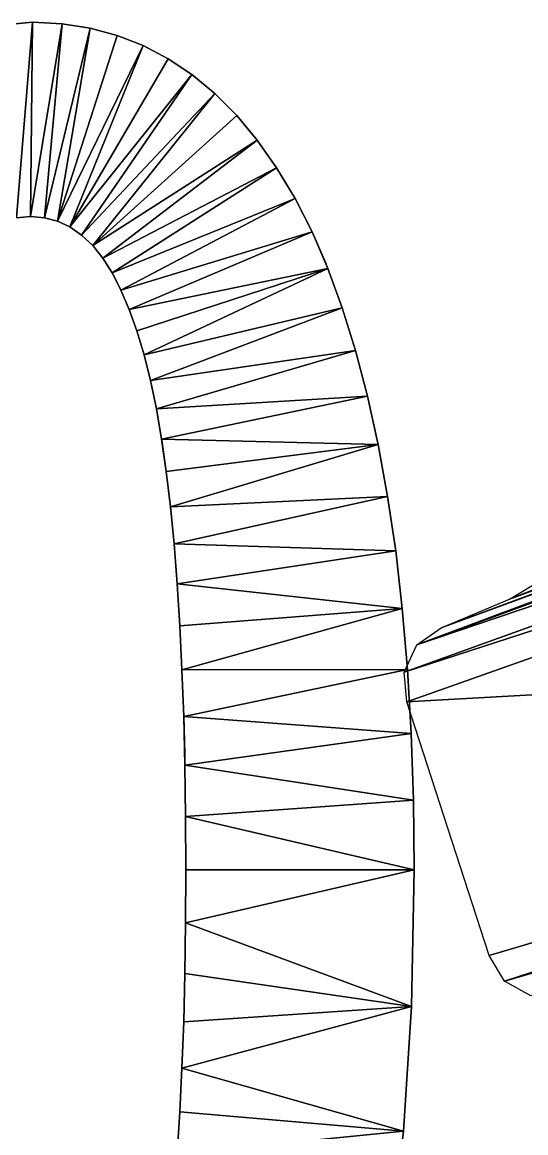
# Model space of a CAD drawing. Header units: inches. Extents: x 62 to 1153, y 3 to 780.
# Drawn here: x 110.134 to 111.777, y 33.071 to 36.694 of the extents above; entities that cross this region are included whole.
import ezdxf

# ---------------------------------------------------------------- set-up
doc = ezdxf.new("R2010")
doc.units = ezdxf.units.IN
doc.header["$MEASUREMENT"] = 0
doc.layers.add('Base', color=3, linetype='Continuous')
doc.layers.add('Main_Gear', color=4, linetype='Continuous')

msp = doc.modelspace()

# ---------------------------------------------------------------- linework, layer by layer
at = {"layer": 'Base'}
for points in [[(110.168, 36.6945, -43), (109.97, 36.6755, -43), (110.116, 36.0565, -43)], [(109.97, 36.6755, -43), (110.168, 36.6945, -43), (110.099, 36.6879, -44)], [(110.168, 36.6945, -44), (110.099, 36.6879, -44), (110.168, 36.6945, -43)], [(110.116, 36.0565, -43), (110.161, 36.0605, -43), (110.168, 36.6945, -43)], [(110.264, 36.6895, -43), (110.168, 36.6945, -43), (110.161, 36.0605, -43)], [(110.161, 36.0605, -43), (110.207, 36.0565, -43), (110.264, 36.6895, -43)], [(110.168, 36.6945, -44), (110.168, 36.6945, -43), (110.264, 36.6895, -43)], [(110.168, 36.6945, -44), (110.264, 36.6895, -43), (110.264, 36.6895, -44)], [(110.264, 36.6895, -43), (110.207, 36.0565, -43), (110.356, 36.6755, -43)], [(110.207, 36.0565, -43), (110.249, 36.0455, -43), (110.356, 36.6755, -43)], [(110.444, 36.6515, -43), (110.356, 36.6755, -43), (110.249, 36.0455, -43)], [(110.264, 36.6895, -44), (110.264, 36.6895, -43), (110.356, 36.6755, -43)], [(110.264, 36.6895, -44), (110.356, 36.6755, -43), (110.356, 36.6755, -44)], [(110.356, 36.6755, -44), (110.356, 36.6755, -43), (110.444, 36.6515, -43)], [(110.356, 36.6755, -44), (110.444, 36.6515, -43), (110.444, 36.6515, -44)], [(110.529, 36.6185, -43), (110.444, 36.6515, -43), (110.249, 36.0455, -43)], [(110.444, 36.6515, -44), (110.444, 36.6515, -43), (110.529, 36.6185, -43)], [(110.444, 36.6515, -44), (110.529, 36.6185, -43), (110.529, 36.6185, -44)], [(110.249, 36.0455, -43), (110.29, 36.0265, -43), (110.529, 36.6185, -43)], [(110.61, 36.5755, -43), (110.529, 36.6185, -43), (110.29, 36.0265, -43)], [(110.529, 36.6185, -44), (110.529, 36.6185, -43), (110.61, 36.5755, -43)], [(110.529, 36.6185, -44), (110.61, 36.5755, -43), (110.61, 36.5755, -44)], [(110.688, 36.5235, -43), (110.61, 36.5755, -43), (110.29, 36.0265, -43)], [(110.61, 36.5755, -44), (110.61, 36.5755, -43), (110.688, 36.5235, -43)], [(110.61, 36.5755, -44), (110.688, 36.5235, -43), (110.688, 36.5235, -44)], [(110.29, 36.0265, -43), (110.328, 35.9995, -43), (110.688, 36.5235, -43)], [(110.763, 36.4615, -43), (110.688, 36.5235, -43), (110.328, 35.9995, -43)], [(110.688, 36.5235, -44), (110.688, 36.5235, -43), (110.763, 36.4615, -43)], [(110.688, 36.5235, -44), (110.763, 36.4615, -43), (110.763, 36.4615, -44)], [(110.328, 35.9995, -43), (110.364, 35.9665, -43), (110.763, 36.4615, -43)], [(110.834, 36.3905, -43), (110.763, 36.4615, -43), (110.364, 35.9665, -43)], [(110.763, 36.4615, -44), (110.763, 36.4615, -43), (110.834, 36.3905, -43)], [(110.763, 36.4615, -44), (110.834, 36.3905, -43), (110.834, 36.3905, -44)], [(110.834, 36.3905, -43), (110.364, 35.9665, -43), (110.901, 36.3095, -43)], [(110.834, 36.3905, -44), (110.834, 36.3905, -43), (110.863, 36.3555, -44)], [(110.834, 36.3905, -43), (110.901, 36.3095, -43), (110.863, 36.3555, -44)], [(110.901, 36.3095, -44), (110.863, 36.3555, -44), (110.901, 36.3095, -43)], [(110.397, 35.9245, -43), (110.901, 36.3095, -43), (110.364, 35.9665, -43)], [(110.964, 36.2195, -43), (110.901, 36.3095, -43), (110.397, 35.9245, -43)], [(110.901, 36.3095, -44), (110.901, 36.3095, -43), (110.964, 36.2195, -43)], [(110.901, 36.3095, -44), (110.964, 36.2195, -43), (110.964, 36.2195, -44)], [(110.397, 35.9245, -43), (110.428, 35.8765, -43), (110.964, 36.2195, -43)], [(111.024, 36.1195, -43), (110.964, 36.2195, -43), (110.428, 35.8765, -43)], [(110.964, 36.2195, -44), (110.964, 36.2195, -43), (111.024, 36.1195, -43)], [(110.964, 36.2195, -44), (111.024, 36.1195, -43), (111.024, 36.1195, -44)], [(110.428, 35.8765, -43), (110.456, 35.8205, -43), (111.024, 36.1195, -43)], [(111.08, 36.0105, -43), (111.024, 36.1195, -43), (110.456, 35.8205, -43)], [(111.024, 36.1195, -44), (111.024, 36.1195, -43), (111.08, 36.0105, -43)], [(111.024, 36.1195, -44), (111.08, 36.0105, -43), (111.08, 36.0105, -44)], [(110.116, 36.0565, -44), (110.161, 36.0605, -44), (110.161, 36.0605, -43)], [(110.116, 36.0565, -44), (110.161, 36.0605, -43), (110.116, 36.0565, -43)], [(110.161, 36.0605, -44), (110.207, 36.0565, -44), (110.207, 36.0565, -43)], [(110.161, 36.0605, -44), (110.207, 36.0565, -43), (110.161, 36.0605, -43)], [(110.207, 36.0565, -44), (110.249, 36.0455, -44), (110.249, 36.0455, -43)], [(110.207, 36.0565, -44), (110.249, 36.0455, -43), (110.207, 36.0565, -43)], [(110.249, 36.0455, -44), (110.29, 36.0265, -44), (110.29, 36.0265, -43)], [(110.249, 36.0455, -44), (110.29, 36.0265, -43), (110.249, 36.0455, -43)], [(110.29, 36.0265, -44), (110.328, 35.9995, -44), (110.328, 35.9995, -43)], [(110.29, 36.0265, -44), (110.328, 35.9995, -43), (110.29, 36.0265, -43)], [(110.328, 35.9995, -44), (110.364, 35.9665, -44), (110.364, 35.9665, -43)], [(110.328, 35.9995, -44), (110.364, 35.9665, -43), (110.328, 35.9995, -43)], [(110.456, 35.8205, -43), (110.483, 35.7575, -43), (111.08, 36.0105, -43)], [(111.131, 35.8915, -43), (111.08, 36.0105, -43), (110.483, 35.7575, -43)], [(111.08, 36.0105, -44), (111.08, 36.0105, -43), (111.123, 35.9101, -44)], [(111.08, 36.0105, -43), (111.131, 35.8915, -43), (111.123, 35.9101, -44)], [(110.364, 35.9665, -44), (110.397, 35.9245, -44), (110.397, 35.9245, -43)], [(110.364, 35.9665, -44), (110.397, 35.9245, -43), (110.364, 35.9665, -43)], [(110.397, 35.9245, -44), (110.428, 35.8765, -44), (110.428, 35.8765, -43)], [(110.397, 35.9245, -44), (110.428, 35.8765, -43), (110.397, 35.9245, -43)], [(111.131, 35.8915, -44), (111.123, 35.9101, -44), (111.131, 35.8915, -43)], [(110.428, 35.8765, -44), (110.4445, 35.8435, -44), (110.428, 35.8765, -43)], [(110.4445, 35.8435, -44), (110.456, 35.8205, -43), (110.428, 35.8765, -43)], [(110.483, 35.7575, -43), (110.508, 35.6875, -43), (111.131, 35.8915, -43)], [(110.508, 35.6875, -43), (110.532, 35.6095, -43), (111.131, 35.8915, -43)], [(111.178, 35.7625, -43), (111.131, 35.8915, -43), (110.532, 35.6095, -43)], [(111.131, 35.8915, -44), (111.131, 35.8915, -43), (111.178, 35.7625, -43)], [(111.131, 35.8915, -44), (111.178, 35.7625, -43), (111.178, 35.7625, -44)], [(110.4445, 35.8435, -44), (110.456, 35.8205, -44), (110.456, 35.8205, -43)], [(110.456, 35.8205, -44), (110.483, 35.7575, -44), (110.483, 35.7575, -43)], [(110.456, 35.8205, -44), (110.483, 35.7575, -43), (110.456, 35.8205, -43)], [(110.532, 35.6095, -43), (110.553, 35.5255, -43), (111.178, 35.7625, -43)], [(111.221, 35.6235, -43), (111.178, 35.7625, -43), (110.553, 35.5255, -43)], [(111.178, 35.7625, -44), (111.178, 35.7625, -43), (111.221, 35.6235, -43)], [(111.178, 35.7625, -44), (111.221, 35.6235, -43), (111.221, 35.6235, -44)], [(110.483, 35.7575, -44), (110.508, 35.6875, -44), (110.508, 35.6875, -43)], [(110.483, 35.7575, -44), (110.508, 35.6875, -43), (110.483, 35.7575, -43)], [(110.508, 35.6875, -44), (110.532, 35.6095, -44), (110.532, 35.6095, -43)], [(110.508, 35.6875, -44), (110.532, 35.6095, -43), (110.508, 35.6875, -43)], [(110.553, 35.5255, -43), (110.572, 35.4335, -43), (111.221, 35.6235, -43)], [(111.26, 35.4745, -43), (111.221, 35.6235, -43), (110.572, 35.4335, -43)], [(111.221, 35.6235, -44), (111.221, 35.6235, -43), (111.26, 35.4745, -43)], [(111.221, 35.6235, -44), (111.26, 35.4745, -43), (111.26, 35.4745, -44)], [(110.532, 35.6095, -44), (110.553, 35.5255, -44), (110.553, 35.5255, -43)], [(110.532, 35.6095, -44), (110.553, 35.5255, -43), (110.532, 35.6095, -43)], [(110.553, 35.5255, -44), (110.572, 35.4335, -44), (110.572, 35.4335, -43)], [(110.553, 35.5255, -44), (110.572, 35.4335, -43), (110.553, 35.5255, -43)], [(110.589, 35.3345, -43), (111.26, 35.4745, -43), (110.572, 35.4335, -43)], [(111.26, 35.4745, -43), (110.589, 35.3345, -43), (111.295, 35.3165, -43)], [(111.26, 35.4745, -44), (111.26, 35.4745, -43), (111.2917, 35.3315, -44)], [(111.26, 35.4745, -43), (111.295, 35.3165, -43), (111.2917, 35.3315, -44)], [(110.572, 35.4335, -44), (110.589, 35.3345, -44), (110.589, 35.3345, -43)], [(110.572, 35.4335, -44), (110.589, 35.3345, -43), (110.572, 35.4335, -43)], [(110.604, 35.2285, -43), (111.295, 35.3165, -43), (110.589, 35.3345, -43)], [(110.589, 35.3345, -44), (110.5894, 35.3315, -44), (110.589, 35.3345, -43)], [(110.5894, 35.3315, -44), (110.604, 35.2285, -43), (110.589, 35.3345, -43)], [(110.5894, 35.3315, -44), (110.604, 35.2285, -44), (110.604, 35.2285, -43)], [(111.295, 35.3165, -44), (111.2917, 35.3315, -44), (111.295, 35.3165, -43)], [(110.618, 35.1135, -43), (111.295, 35.3165, -43), (110.604, 35.2285, -43)], [(111.295, 35.3165, -43), (110.618, 35.1135, -43), (111.326, 35.1475, -43)], [(111.295, 35.3165, -44), (111.295, 35.3165, -43), (111.326, 35.1475, -43)], [(111.295, 35.3165, -44), (111.326, 35.1475, -43), (111.326, 35.1475, -44)], [(110.604, 35.2285, -44), (110.618, 35.1135, -44), (110.618, 35.1135, -43)], [(110.604, 35.2285, -44), (110.618, 35.1135, -43), (110.604, 35.2285, -43)], [(110.63, 34.9925, -43), (111.326, 35.1475, -43), (110.618, 35.1135, -43)], [(111.326, 35.1475, -43), (110.63, 34.9925, -43), (111.353, 34.9695, -43)], [(111.326, 35.1475, -44), (111.326, 35.1475, -43), (111.353, 34.9695, -43)], [(111.326, 35.1475, -44), (111.353, 34.9695, -43), (111.353, 34.9695, -44)], [(110.618, 35.1135, -44), (110.63, 34.9925, -44), (110.63, 34.9925, -43)], [(110.618, 35.1135, -44), (110.63, 34.9925, -43), (110.618, 35.1135, -43)], [(110.63, 34.9925, -43), (110.64, 34.8625, -43), (111.353, 34.9695, -43)], [(110.63, 34.9925, -44), (110.64, 34.8625, -44), (110.64, 34.8625, -43)], [(110.63, 34.9925, -44), (110.64, 34.8625, -43), (110.63, 34.9925, -43)], [(111.374, 34.7815, -43), (111.353, 34.9695, -43), (110.64, 34.8625, -43)], [(111.353, 34.9695, -44), (111.353, 34.9695, -43), (111.374, 34.7815, -43)], [(111.353, 34.9695, -44), (111.374, 34.7815, -43), (111.374, 34.7815, -44)], [(110.64, 34.8625, -43), (110.648, 34.7255, -43), (111.374, 34.7815, -43)], [(110.64, 34.8625, -44), (110.648, 34.7255, -44), (110.648, 34.7255, -43)], [(110.64, 34.8625, -44), (110.648, 34.7255, -43), (110.64, 34.8625, -43)], [(110.648, 34.7255, -43), (110.655, 34.5815, -43), (111.374, 34.7815, -43)], [(111.391, 34.5825, -43), (111.374, 34.7815, -43), (110.655, 34.5815, -43)], [(111.374, 34.7815, -44), (111.374, 34.7815, -43), (111.391, 34.5825, -43)], [(111.374, 34.7815, -44), (111.391, 34.5825, -43), (111.391, 34.5825, -44)], [(110.648, 34.7255, -44), (110.655, 34.5815, -44), (110.655, 34.5815, -43)], [(110.648, 34.7255, -44), (110.655, 34.5815, -43), (110.648, 34.7255, -43)], [(110.655, 34.5815, -43), (110.661, 34.4295, -43), (111.391, 34.5825, -43)], [(110.655, 34.5815, -44), (110.661, 34.4295, -44), (110.661, 34.4295, -43)], [(110.655, 34.5815, -44), (110.661, 34.4295, -43), (110.655, 34.5815, -43)], [(111.403, 34.3745, -43), (111.391, 34.5825, -43), (110.661, 34.4295, -43)], [(111.391, 34.5825, -44), (111.391, 34.5825, -43), (111.403, 34.3745, -43)], [(111.391, 34.5825, -44), (111.403, 34.3745, -43), (111.403, 34.3745, -44)], [(110.661, 34.4295, -43), (110.665, 34.2705, -43), (111.403, 34.3745, -43)], [(110.661, 34.4295, -44), (110.6641, 34.3075, -44), (110.661, 34.4295, -43)], [(110.6641, 34.3075, -44), (110.665, 34.2705, -43), (110.661, 34.4295, -43)], [(111.403, 34.3745, -43), (110.665, 34.2705, -43), (111.411, 34.1565, -43)], [(111.411, 34.1565, -44), (111.403, 34.3745, -44), (111.411, 34.1565, -43)], [(111.403, 34.3745, -43), (111.411, 34.1565, -43), (111.403, 34.3745, -44)], [(110.6641, 34.3075, -44), (110.665, 34.2705, -44), (110.665, 34.2705, -43)], [(110.667, 34.1035, -43), (111.411, 34.1565, -43), (110.665, 34.2705, -43)], [(110.665, 34.2705, -44), (110.667, 34.1035, -44), (110.667, 34.1035, -43)], [(110.665, 34.2705, -44), (110.667, 34.1035, -43), (110.665, 34.2705, -43)], [(111.411, 34.1565, -43), (110.667, 34.1035, -43), (111.413, 33.9295, -43)], [(111.411, 34.1565, -43), (111.413, 33.9295, -43), (111.413, 33.9295, -44)], [(111.411, 34.1565, -43), (111.413, 33.9295, -44), (111.411, 34.1565, -44)], [(110.668, 33.9295, -43), (111.413, 33.9295, -43), (110.667, 34.1035, -43)], [(110.667, 34.1035, -44), (110.668, 33.9295, -44), (110.668, 33.9295, -43)], [(110.667, 34.1035, -44), (110.668, 33.9295, -43), (110.667, 34.1035, -43)], [(110.667, 33.7565, -43), (111.413, 33.9295, -43), (110.668, 33.9295, -43)], [(111.413, 33.9295, -43), (110.667, 33.7565, -43), (111.404, 33.4835, -43)], [(110.668, 33.9295, -44), (110.667, 33.7565, -44), (110.667, 33.7565, -43)], [(110.668, 33.9295, -44), (110.667, 33.7565, -43), (110.668, 33.9295, -43)], [(111.413, 33.9295, -44), (111.413, 33.9295, -43), (111.404, 33.4835, -43)], [(111.413, 33.9295, -44), (111.404, 33.4835, -43), (111.404, 33.4835, -44)], [(110.667, 33.7565, -43), (110.665, 33.5915, -43), (111.404, 33.4835, -43)], [(110.667, 33.7565, -44), (110.665, 33.5915, -44), (110.665, 33.5915, -43)], [(110.667, 33.7565, -44), (110.665, 33.5915, -43), (110.667, 33.7565, -43)], [(110.665, 33.5915, -43), (110.661, 33.4335, -43), (111.404, 33.4835, -43)], [(110.665, 33.5915, -44), (110.661, 33.4335, -44), (110.661, 33.4335, -43)], [(110.665, 33.5915, -44), (110.661, 33.4335, -43), (110.665, 33.5915, -43)], [(110.661, 33.4335, -43), (110.655, 33.2825, -43), (111.404, 33.4835, -43)], [(111.378, 33.0765, -43), (111.404, 33.4835, -43), (110.655, 33.2825, -43)], [(111.404, 33.4835, -44), (111.404, 33.4835, -43), (111.378, 33.0765, -44)], [(111.404, 33.4835, -43), (111.378, 33.0765, -43), (111.378, 33.0765, -44)], [(110.661, 33.4335, -44), (110.655, 33.2825, -44), (110.655, 33.2825, -43)], [(110.661, 33.4335, -44), (110.655, 33.2825, -43), (110.661, 33.4335, -43)], [(110.655, 33.2825, -43), (110.648, 33.1395, -43), (111.378, 33.0765, -43)], [(110.655, 33.2825, -44), (110.648, 33.1395, -44), (110.648, 33.1395, -43)], [(110.655, 33.2825, -44), (110.648, 33.1395, -43), (110.655, 33.2825, -43)], [(110.648, 33.1395, -43), (110.64, 33.0025, -43), (111.378, 33.0765, -43)], [(110.648, 33.1395, -44), (110.64, 33.0025, -44), (110.64, 33.0025, -43)], [(110.648, 33.1395, -44), (110.64, 33.0025, -43), (110.648, 33.1395, -43)], [(111.333, 32.7105, -43), (111.378, 33.0765, -43), (110.64, 33.0025, -43)], [(111.378, 33.0765, -44), (111.378, 33.0765, -43), (111.333, 32.7105, -43)], [(111.378, 33.0765, -44), (111.333, 32.7105, -43), (111.333, 32.7105, -44)]]:
    msp.add_3dface(points, dxfattribs=at)
at = {"layer": 'Main_Gear'}
for points in [[(115.6387, 36.3437, -7.4682), (111.7236, 34.8119, -11.4682), (112.0486, 35.0075, -11.4682)], [(111.7236, 34.8119, -11.4682), (115.6387, 36.3437, -7.4682), (115.2423, 36.1052, -7.4682)], [(115.2423, 36.1052, -7.4682), (111.5011, 34.7193, -11.4682), (111.7236, 34.8119, -11.4682)], [(111.5011, 34.7193, -11.4682), (115.2423, 36.1052, -7.4682), (114.971, 35.9923, -7.4682)], [(114.971, 35.9923, -7.4682), (111.4212, 34.6631, -11.4682), (111.5011, 34.7193, -11.4682)], [(111.4212, 34.6631, -11.4682), (114.971, 35.9923, -7.4682), (114.8735, 35.9237, -7.4682)], [(114.8234, 35.8155, -7.4682), (111.4212, 34.6631, -11.4682), (114.8735, 35.9237, -7.4682)], [(111.4212, 34.6631, -11.4682), (114.8234, 35.8155, -7.4682), (111.3801, 34.5744, -11.4682)], [(114.8341, 35.6968, -7.4682), (111.3801, 34.5744, -11.4682), (114.8234, 35.8155, -7.4682)], [(111.3801, 34.5744, -11.4682), (114.8341, 35.6968, -7.4682), (111.3889, 34.477, -11.4682)], [(115.1618, 34.6883, -7.4682), (111.3889, 34.477, -11.4682), (114.8341, 35.6968, -7.4682)], [(111.3889, 34.477, -11.4682), (115.1618, 34.6883, -7.4682), (111.6575, 33.6501, -11.4682)], [(115.1618, 34.6883, -7.4682), (111.7077, 33.5662, -11.4682), (111.6575, 33.6501, -11.4682)], [(111.7077, 33.5662, -11.4682), (115.1618, 34.6883, -7.4682), (115.2229, 34.586, -7.4682)], [(115.2229, 34.586, -7.4682), (111.793, 33.5186, -11.4682), (111.7077, 33.5662, -11.4682)]]:
    msp.add_3dface(points, dxfattribs=at)

doc.saveas('drawing.dxf')
